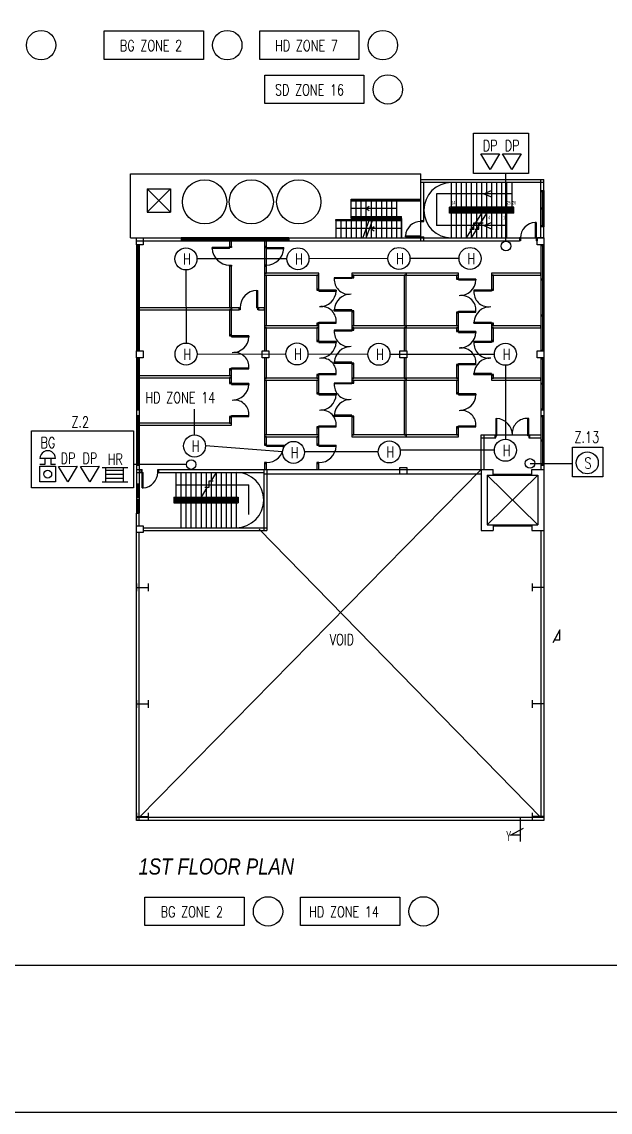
# Model space of a CAD drawing. Extents: x 134044 to 2458691, y -1196082 to 3409924.
# Drawn here: x 134866.9 to 134987, y 153138.3 to 153360.7 of the extents above; entities that cross this region are included whole.
import ezdxf

# ---------------------------------------------------------------- set-up
doc = ezdxf.new("R2010")
doc.units = 0
doc.layers.get('0').update_dxf_attribs({"linetype": 'CONTINUOUS'})
for name, color, linetype in [('000_-_ARCHITECT', 251, 'CONTINUOUS'), ('1', 251, 'CONTINUOUS'), ('2', 2, 'CONTINUOUS'), ('5', 4, 'CONTINUOUS'), ('BUILD', 8, 'CONTINUOUS'), ('CON1', 251, 'CONTINUOUS'), ('DOOR', 251, 'CONTINUOUS'), ('DR', 251, 'CONTINUOUS'), ('ESCAPE_LINE', 80, 'CONTINUOUS'), ('F-_DDIM', 251, 'CONTINUOUS'), ('F-OP', 5, 'CONTINUOUS'), ('F-WIN', 5, 'CONTINUOUS'), ('F_COL', 3, 'CONTINUOUS'), ('FAPOINT', 1, 'CONTINUOUS'), ('FF_GRID_LINE', 8, 'CONTINUOUS'), ('MIMIC_SIZE', 7, 'CONTINUOUS'), ('WALL_GYPSUM', 251, 'CONTINUOUS'), ('Z-VIEWPORTS', 7, 'CONTINUOUS')]:
    doc.layers.add(name, color=color, linetype=linetype)
doc.styles.add('ARIAL_NARROW_ITALIC', font='ARIALNI.TTF')
doc.styles.add('PLOT02__REVB$0$NARROW', font='SIMPLEX', dxfattribs={"width": 0.75})
doc.styles.get("Standard").update_dxf_attribs({"font": 'arial.ttf'})

msp = doc.modelspace()

# ---------------------------------------------------------------- linework, layer by layer
at = {"color": 1}
for p, q in [((134960.574, 153333.796), (134964.392, 153333.807)), ((134962.479, 153330.62), (134960.574, 153333.796)), ((134964.392, 153333.807), (134962.479, 153330.62)), ((134965.041, 153333.796), (134968.859, 153333.807)), ((134966.946, 153330.62), (134965.041, 153333.796)), ((134968.859, 153333.807), (134966.946, 153330.62)), ((134873.793, 153271.646), (134870.611, 153271.649)), ((134871.606, 153271.648), (134871.604, 153270.455)), ((134872.799, 153271.647), (134872.797, 153270.454)), ((134870.606, 153266.877), (134870.61, 153270.059)), ((134871.604, 153270.455), (134870.61, 153270.456)), ((134870.61, 153270.059), (134873.791, 153270.055)), ((134873.792, 153270.453), (134872.797, 153270.454)), ((134873.791, 153270.055), (134873.788, 153266.874)), ((134874.404, 153270.053), (134878.221, 153270.064)), ((134876.309, 153266.877), (134874.404, 153270.053)), ((134878.221, 153270.064), (134876.309, 153266.877)), ((134878.871, 153270.053), (134882.688, 153270.064)), ((134880.776, 153266.877), (134878.871, 153270.053)), ((134882.688, 153270.064), (134880.776, 153266.877))]:
    msp.add_line(p, q, dxfattribs=at)
at = {"color": 7, "linetype": 'BYBLOCK'}
for points in [[(134883.715, 153358.843), (134903.964, 153358.843), (134903.964, 153353.057), (134883.715, 153353.057)], [(134915.47, 153358.843), (134935.72, 153358.843), (134935.72, 153353.057), (134915.47, 153353.057)], [(134916.487, 153349.816), (134936.737, 153349.816), (134936.737, 153344.03), (134916.487, 153344.03)], [(134892.031, 153182.176), (134912.281, 153182.176), (134912.281, 153176.39), (134892.031, 153176.39)], [(134923.787, 153182.176), (134944.036, 153182.176), (134944.036, 153176.39), (134923.787, 153176.39)]]:
    msp.add_lwpolyline(points, close=True, dxfattribs=at)
at = {"color": 1}
for points in [[(134959.08, 153337.978), (134970.349, 153337.978), (134970.349, 153329.787), (134959.08, 153329.787)], [(134868.852, 153277.278), (134889.684, 153277.278), (134889.684, 153265.637), (134868.852, 153265.637)]]:
    msp.add_lwpolyline(points, close=True, dxfattribs=at)
at = {"color": 1, "linetype": 'BYBLOCK'}
for centre, radius in [((134870.842, 153355.95), 3), ((134908.848, 153355.95), 3), ((134940.603, 153355.95), 3), ((134941.62, 153346.923), 3), ((134965.738, 153314.986), 0.982), ((134900.401, 153312.363), 2.25), ((134923.273, 153312.378), 2.25), ((134943.881, 153312.446), 2.25), ((134958.405, 153312.446), 2.25), ((134900.428, 153292.945), 2.25), ((134923.069, 153292.977), 2.25), ((134939.79, 153292.915), 2.25), ((134965.626, 153292.913), 2.25), ((134902.157, 153274.203), 2.25), ((134941.906, 153272.999), 2.25), ((134965.626, 153273.327), 2.25), ((134922.363, 153272.894), 2.25), ((134901.474, 153270.423), 0.982), ((134970.652, 153270.642), 0.982), ((134982.332, 153270.766), 2.25), ((134917.164, 153179.283), 3), ((134948.92, 153179.283), 3)]:
    msp.add_circle(centre, radius, dxfattribs=at)
at = {"color": 1}
msp.add_circle((134872.199, 153268.466), 0.795, dxfattribs=at)
msp.add_arc((134872.202, 153271.648), 1.591, 359.93967, 179.93967, dxfattribs=at)
at = {"layer": '000_-_ARCHITECT', "color": 0, "linetype": 'BYBLOCK'}
for p, q in [((134966.925, 153325.656), (134951.574, 153325.656)), ((134951.574, 153325.656), (134951.574, 153319.153)), ((134961.215, 153325.656), (134962.752, 153326.295)), ((134961.215, 153325.656), (134962.752, 153325.017)), ((134954.609, 153322.486), (134954.609, 153322.684)), ((134966.964, 153322.486), (134954.609, 153322.486)), ((134954.609, 153321.892), (134954.609, 153322.09)), ((134966.964, 153322.09), (134954.609, 153322.09)), ((134948.372, 153320.209), (134948.966, 153320.209)), ((134948.372, 153320.011), (134948.372, 153320.209)), ((134948.372, 153320.011), (134948.966, 153320.011)), ((134948.966, 153320.011), (134948.966, 153320.209)), ((134961.215, 153319.153), (134962.752, 153319.792)), ((134971.677, 153319.813), (134971.677, 153316.645)), ((134971.875, 153319.813), (134971.677, 153319.813)), ((134971.875, 153319.813), (134971.875, 153316.051)), ((134965.935, 153319.153), (134951.574, 153319.153)), ((134961.215, 153319.153), (134962.752, 153318.514)), ((134945.204, 153317.041), (134948.372, 153317.041)), ((134945.204, 153316.843), (134945.204, 153317.041)), ((134945.204, 153316.843), (134948.966, 153316.843)), ((134948.372, 153316.645), (134948.372, 153317.041)), ((134948.372, 153316.645), (134948.966, 153316.645)), ((134948.966, 153316.645), (134948.966, 153316.843)), ((134968.509, 153316.645), (134968.509, 153316.051)), ((134968.707, 153316.645), (134968.509, 153316.645)), ((134968.707, 153316.051), (134968.509, 153316.051)), ((134968.707, 153316.645), (134968.707, 153316.051)), ((134972.073, 153316.645), (134971.677, 153316.645)), ((134972.073, 153316.051), (134971.875, 153316.051)), ((134972.073, 153316.645), (134972.073, 153316.051)), ((134891.289, 153268.828), (134891.289, 153269.422)), ((134891.289, 153269.422), (134891.487, 153269.422)), ((134891.289, 153268.828), (134891.685, 153268.828)), ((134891.487, 153265.66), (134891.487, 153269.422)), ((134891.685, 153265.66), (134891.685, 153268.828)), ((134894.655, 153268.828), (134894.655, 153269.422)), ((134894.655, 153269.422), (134894.853, 153269.422)), ((134894.655, 153268.828), (134894.853, 153268.828)), ((134894.853, 153268.828), (134894.853, 153269.422)), ((134891.487, 153265.66), (134891.685, 153265.66)), ((134898.338, 153263.383), (134910.693, 153263.383)), ((134898.338, 153262.987), (134910.693, 153262.987)), ((134910.693, 153263.581), (134910.693, 153263.383)), ((134910.693, 153262.987), (134910.693, 153262.789))]:
    msp.add_line(p, q, dxfattribs=at)
for centre, start, end in [((134948.372, 153316.843), 90, 176.41668), ((134971.875, 153316.645), 93.58332, 180), ((134891.487, 153268.828), 273.58332, 0)]:
    msp.add_arc(centre, 3.168, start, end, dxfattribs=at)
at = {"layer": '1', "color": 0, "linetype": 'BYBLOCK'}
for p, q in [((134943.383, 153322.672), (134934.116, 153322.672)), ((134937.208, 153322.672), (134937.825, 153323.111)), ((134937.208, 153322.672), (134937.825, 153322.232)), ((134944.412, 153318.539), (134931.027, 153318.539)), ((134938.238, 153318.514), (134938.855, 153318.953)), ((134938.238, 153318.514), (134938.855, 153318.074)), ((134960.688, 153269.422), (134890.893, 153198.439)), ((134961.891, 153268.234), (134972.255, 153258.136)), ((134961.891, 153258.136), (134972.255, 153268.234)), ((134898.338, 153266.304), (134913.214, 153266.304)), ((134913.214, 153260.258), (134913.214, 153266.304)), ((134915.385, 153257.245), (134972.865, 153198.439)), ((134968.709, 153193.509), (134968.709, 153198.49))]:
    msp.add_line(p, q, dxfattribs=at)
at = {"layer": '2', "color": 0, "linetype": 'BYBLOCK'}
for p, q in [((134892.525, 153326.646), (134892.525, 153321.894)), ((134892.525, 153326.646), (134897.277, 153326.646)), ((134892.525, 153326.646), (134897.277, 153321.894)), ((134892.525, 153321.894), (134897.277, 153326.646)), ((134897.277, 153326.646), (134897.277, 153321.894)), ((134892.525, 153321.894), (134897.277, 153321.894))]:
    msp.add_line(p, q, dxfattribs=at)
at = {"layer": '5', "color": 0, "linetype": 'BYBLOCK'}
for p, q in [((134967.36, 153322.882), (134954.213, 153322.882)), ((134954.213, 153321.694), (134954.213, 153322.882)), ((134967.162, 153322.684), (134954.411, 153322.684)), ((134954.411, 153321.892), (134954.411, 153322.684)), ((134967.162, 153321.892), (134967.162, 153322.684)), ((134967.36, 153321.694), (134967.36, 153322.882)), ((134967.36, 153321.694), (134954.213, 153321.694)), ((134967.162, 153321.892), (134954.411, 153321.892)), ((134897.942, 153263.779), (134911.089, 153263.779)), ((134897.942, 153263.779), (134897.942, 153262.591)), ((134897.942, 153262.591), (134911.089, 153262.591)), ((134898.14, 153263.581), (134910.891, 153263.581)), ((134898.14, 153263.581), (134898.14, 153262.789)), ((134898.14, 153262.789), (134910.891, 153262.789)), ((134910.891, 153263.581), (134910.891, 153262.789)), ((134911.089, 153263.779), (134911.089, 153262.591)), ((134966.656, 153194.835), (134969.307, 153196.249)), ((134968.709, 153194.835), (134968.709, 153195.93)), ((134968.709, 153194.835), (134966.656, 153194.835))]:
    msp.add_line(p, q, dxfattribs=at)
at = {"layer": 'CON1', "color": 0, "linetype": 'BYBLOCK'}
for p, q in [((134889.111, 153329.713), (134948.372, 153329.713)), ((134889.111, 153316.645), (134889.111, 153329.713)), ((134948.372, 153316.051), (134948.372, 153329.713)), ((134948.372, 153328.525), (134973.459, 153328.525)), ((134973.459, 153327.931), (134948.372, 153327.931)), ((134948.966, 153320.011), (134948.966, 153327.931)), ((134972.865, 153316.645), (134972.865, 153328.525)), ((134973.459, 153316.645), (134973.459, 153328.525)), ((134934.116, 153320.605), (134944.412, 153320.605)), ((134944.412, 153316.645), (134944.412, 153320.605)), ((134889.111, 153316.645), (134973.459, 153316.645)), ((134890.299, 153316.051), (134968.509, 153316.051)), ((134948.966, 153316.051), (134948.966, 153316.687)), ((134972.031, 153316.051), (134972.073, 153316.051)), ((134890.299, 153281.599), (134890.893, 153281.599)), ((134890.299, 153281.599), (134890.299, 153280.411)), ((134890.299, 153280.411), (134890.893, 153280.411)), ((134890.893, 153281.599), (134890.893, 153280.411)), ((134972.865, 153281.599), (134972.865, 153280.411)), ((134973.459, 153281.599), (134973.459, 153280.411)), ((134960.688, 153276.451), (134972.865, 153276.451)), ((134960.688, 153269.422), (134960.688, 153276.451)), ((134960.688, 153275.857), (134963.663, 153275.857)), ((134961.282, 153269.422), (134961.282, 153276.451)), ((134970.395, 153275.857), (134972.865, 153275.857)), ((134890.299, 153270.313), (134890.299, 153266.452)), ((134890.299, 153269.422), (134891.289, 153269.422)), ((134890.299, 153268.828), (134891.289, 153268.828)), ((134890.893, 153270.313), (134890.893, 153266.452)), ((134894.853, 153269.422), (134963.113, 153269.422)), ((134894.853, 153268.828), (134916.336, 153268.828)), ((134916.336, 153269.422), (134916.336, 153256.948)), ((134916.93, 153269.422), (134916.93, 153256.948)), ((134960.688, 153269.422), (134960.688, 153256.948)), ((134963.113, 153268.242), (134963.113, 153269.43)), ((134971.033, 153268.242), (134971.033, 153269.43)), ((134971.033, 153269.422), (134973.459, 153269.422)), ((134972.865, 153270.313), (134972.865, 153269.422)), ((134973.459, 153270.313), (134973.459, 153197.845)), ((134916.336, 153268.511), (134960.688, 153268.511)), ((134961.876, 153268.234), (134972.271, 153268.234)), ((134961.876, 153268.234), (134961.876, 153258.136)), ((134963.113, 153268.44), (134971.033, 153268.44)), ((134972.271, 153268.234), (134972.271, 153258.136)), ((134890.299, 153197.845), (134890.299, 153260.512)), ((134890.893, 153257.938), (134890.893, 153260.512)), ((134891.685, 153257.542), (134916.93, 153257.542)), ((134961.876, 153258.136), (134972.271, 153258.136)), ((134963.113, 153258.136), (134963.113, 153256.948)), ((134963.113, 153257.938), (134971.033, 153257.938)), ((134971.033, 153258.136), (134971.033, 153256.948)), ((134890.893, 153197.845), (134890.893, 153256.552)), ((134891.685, 153256.948), (134916.93, 153256.948)), ((134960.688, 153256.948), (134963.113, 153256.948)), ((134971.033, 153256.948), (134973.459, 153256.948)), ((134972.865, 153256.948), (134972.865, 153198.439)), ((134976.726, 153236.676), (134975.311, 153234.026)), ((134976.726, 153234.623), (134976.726, 153236.676)), ((134976.726, 153234.623), (134975.63, 153234.623)), ((134973.459, 153198.439), (134890.299, 153198.439)), ((134973.459, 153197.845), (134890.299, 153197.845))]:
    msp.add_line(p, q, dxfattribs=at)
at = {"layer": 'DOOR', "color": 0, "linetype": 'BYBLOCK'}
for p, q in [((134934.651, 153308.725), (134934.255, 153308.725)), ((134934.255, 153308.725), (134934.255, 153308.527)), ((134934.651, 153308.527), (134934.651, 153308.725)), ((134934.255, 153308.527), (134930.695, 153308.527)), ((134930.695, 153308.527), (134930.695, 153308.131)), ((134934.255, 153308.329), (134930.695, 153308.329)), ((134934.255, 153308.527), (134934.255, 153308.329)), ((134934.255, 153308.527), (134934.651, 153308.527)), ((134955.639, 153308.456), (134955.639, 153308.258)), ((134956.035, 153308.456), (134955.639, 153308.456)), ((134955.639, 153308.258), (134956.035, 153308.258)), ((134956.035, 153308.258), (134956.035, 153308.456)), ((134956.035, 153308.258), (134956.035, 153308.06)), ((134959.595, 153308.258), (134956.035, 153308.258)), ((134956.035, 153308.06), (134959.595, 153308.06)), ((134959.595, 153308.258), (134959.595, 153308.06)), ((134927.127, 153306.193), (134927.127, 153305.995)), ((134927.523, 153306.193), (134927.127, 153306.193)), ((134927.127, 153305.995), (134927.523, 153305.995)), ((134927.523, 153305.995), (134927.523, 153306.193)), ((134927.523, 153305.995), (134927.523, 153305.797)), ((134931.083, 153305.995), (134927.523, 153305.995)), ((134927.523, 153305.797), (134931.083, 153305.797)), ((134931.083, 153305.995), (134931.083, 153305.797)), ((134962.767, 153305.954), (134959.207, 153305.954)), ((134959.207, 153305.954), (134959.207, 153305.558)), ((134962.767, 153305.756), (134959.207, 153305.756)), ((134963.163, 153306.152), (134962.767, 153306.152)), ((134962.767, 153306.152), (134962.767, 153305.954)), ((134962.767, 153305.954), (134962.767, 153305.756)), ((134962.767, 153305.954), (134963.163, 153305.954)), ((134963.163, 153305.954), (134963.163, 153306.152)), ((134934.255, 153301.993), (134930.695, 153301.993)), ((134930.695, 153301.795), (134930.695, 153301.993)), ((134934.255, 153301.795), (134934.255, 153301.993)), ((134930.695, 153301.795), (134934.255, 153301.795)), ((134934.651, 153301.795), (134934.255, 153301.795)), ((134934.255, 153301.795), (134934.255, 153301.597)), ((134934.255, 153301.597), (134934.651, 153301.597)), ((134934.651, 153301.597), (134934.651, 153301.795)), ((134955.639, 153301.526), (134955.639, 153301.328)), ((134956.035, 153301.526), (134955.639, 153301.526)), ((134955.639, 153301.328), (134956.035, 153301.328)), ((134956.035, 153301.526), (134956.035, 153301.724)), ((134956.035, 153301.724), (134959.595, 153301.724)), ((134956.035, 153301.526), (134959.595, 153301.526)), ((134956.035, 153301.328), (134956.035, 153301.526)), ((134959.595, 153301.526), (134959.595, 153301.922)), ((134927.127, 153299.263), (134927.127, 153299.065)), ((134927.523, 153299.263), (134927.127, 153299.263)), ((134927.127, 153299.065), (134927.523, 153299.065)), ((134927.523, 153299.263), (134927.523, 153299.461)), ((134927.523, 153299.461), (134931.083, 153299.461)), ((134927.523, 153299.263), (134931.083, 153299.263)), ((134927.523, 153299.065), (134927.523, 153299.263)), ((134934.255, 153297.835), (134930.695, 153297.835)), ((134930.695, 153297.835), (134930.695, 153297.439)), ((134934.255, 153297.637), (134930.695, 153297.637)), ((134931.083, 153299.263), (134931.083, 153299.659)), ((134934.651, 153298.033), (134934.255, 153298.033)), ((134934.255, 153298.033), (134934.255, 153297.835)), ((134934.255, 153297.835), (134934.255, 153297.637)), ((134934.255, 153297.835), (134934.651, 153297.835)), ((134934.651, 153297.835), (134934.651, 153298.033)), ((134955.639, 153297.764), (134955.639, 153297.566)), ((134956.035, 153297.764), (134955.639, 153297.764)), ((134955.639, 153297.566), (134956.035, 153297.566)), ((134956.035, 153297.566), (134956.035, 153297.764)), ((134956.035, 153297.566), (134956.035, 153297.368)), ((134959.595, 153297.566), (134956.035, 153297.566)), ((134962.767, 153299.42), (134959.207, 153299.42)), ((134959.207, 153299.222), (134959.207, 153299.42)), ((134959.207, 153299.222), (134962.767, 153299.222)), ((134959.595, 153297.566), (134959.595, 153297.368)), ((134962.767, 153299.222), (134962.767, 153299.42)), ((134963.163, 153299.222), (134962.767, 153299.222)), ((134962.767, 153299.222), (134962.767, 153299.024)), ((134962.767, 153299.024), (134963.163, 153299.024)), ((134963.163, 153299.024), (134963.163, 153299.222)), ((134909.307, 153296.845), (134909.307, 153296.647)), ((134909.703, 153296.845), (134909.307, 153296.845)), ((134909.307, 153296.647), (134909.703, 153296.647)), ((134909.703, 153296.647), (134909.703, 153296.845)), ((134909.703, 153296.647), (134909.703, 153296.449)), ((134913.263, 153296.647), (134909.703, 153296.647)), ((134909.703, 153296.449), (134913.263, 153296.449)), ((134913.263, 153296.647), (134913.263, 153296.449)), ((134927.127, 153295.707), (134927.127, 153295.509)), ((134927.523, 153295.707), (134927.127, 153295.707)), ((134927.127, 153295.509), (134927.523, 153295.509)), ((134927.523, 153295.509), (134927.523, 153295.707)), ((134927.523, 153295.509), (134927.523, 153295.311)), ((134931.083, 153295.509), (134927.523, 153295.509)), ((134927.523, 153295.311), (134931.083, 153295.311)), ((134931.083, 153295.509), (134931.083, 153295.311)), ((134956.035, 153297.368), (134959.595, 153297.368)), ((134962.767, 153295.502), (134959.207, 153295.502)), ((134959.207, 153295.502), (134959.207, 153295.106)), ((134962.767, 153295.304), (134959.207, 153295.304)), ((134963.163, 153295.7), (134962.767, 153295.7)), ((134962.767, 153295.7), (134962.767, 153295.502)), ((134962.767, 153295.502), (134962.767, 153295.304)), ((134962.767, 153295.502), (134963.163, 153295.502)), ((134963.163, 153295.502), (134963.163, 153295.7)), ((134934.255, 153291.301), (134930.695, 153291.301)), ((134930.695, 153291.103), (134930.695, 153291.301)), ((134930.695, 153291.103), (134934.255, 153291.103)), ((134934.255, 153291.103), (134934.255, 153291.301)), ((134934.651, 153291.103), (134934.255, 153291.103)), ((134934.255, 153291.103), (134934.255, 153290.905)), ((134934.255, 153290.905), (134934.651, 153290.905)), ((134934.651, 153290.905), (134934.651, 153291.103)), ((134955.639, 153290.834), (134955.639, 153290.636)), ((134956.035, 153290.834), (134955.639, 153290.834)), ((134956.035, 153290.834), (134956.035, 153291.032)), ((134956.035, 153291.032), (134959.595, 153291.032)), ((134956.035, 153290.834), (134959.595, 153290.834)), ((134956.035, 153290.636), (134956.035, 153290.834)), ((134959.595, 153290.834), (134959.595, 153291.23)), ((134909.307, 153289.915), (134909.307, 153289.717)), ((134909.703, 153289.915), (134909.307, 153289.915)), ((134909.307, 153289.717), (134909.703, 153289.717)), ((134909.703, 153289.915), (134909.703, 153290.113)), ((134909.703, 153290.113), (134913.263, 153290.113)), ((134909.703, 153289.915), (134913.263, 153289.915)), ((134909.703, 153289.717), (134909.703, 153289.915)), ((134913.263, 153289.915), (134913.263, 153290.311)), ((134927.127, 153288.777), (134927.127, 153288.579)), ((134927.523, 153288.777), (134927.127, 153288.777)), ((134927.523, 153288.777), (134927.523, 153288.975)), ((134927.523, 153288.975), (134931.083, 153288.975)), ((134927.523, 153288.777), (134931.083, 153288.777)), ((134927.523, 153288.579), (134927.523, 153288.777)), ((134931.083, 153288.777), (134931.083, 153289.173)), ((134955.639, 153290.636), (134956.035, 153290.636)), ((134962.767, 153288.968), (134959.207, 153288.968)), ((134959.207, 153288.77), (134959.207, 153288.968)), ((134959.207, 153288.77), (134962.767, 153288.77)), ((134962.767, 153288.77), (134962.767, 153288.968)), ((134963.163, 153288.77), (134962.767, 153288.77)), ((134962.767, 153288.77), (134962.767, 153288.572)), ((134963.163, 153288.572), (134963.163, 153288.77)), ((134909.307, 153287.143), (134909.307, 153286.945)), ((134909.703, 153287.143), (134909.307, 153287.143)), ((134909.307, 153286.945), (134909.703, 153286.945)), ((134909.703, 153286.945), (134909.703, 153287.143)), ((134909.703, 153286.945), (134909.703, 153286.747)), ((134913.263, 153286.945), (134909.703, 153286.945)), ((134909.703, 153286.747), (134913.263, 153286.747)), ((134913.263, 153286.945), (134913.263, 153286.747)), ((134927.127, 153288.579), (134927.523, 153288.579)), ((134934.255, 153287.049), (134930.695, 153287.049)), ((134930.695, 153287.049), (134930.695, 153286.653)), ((134934.255, 153286.851), (134930.695, 153286.851)), ((134934.651, 153287.247), (134934.255, 153287.247)), ((134934.255, 153287.247), (134934.255, 153287.049)), ((134934.255, 153287.049), (134934.255, 153286.851)), ((134934.255, 153287.049), (134934.651, 153287.049)), ((134934.651, 153287.049), (134934.651, 153287.247)), ((134962.767, 153288.572), (134963.163, 153288.572)), ((134927.127, 153285.064), (134927.127, 153284.866)), ((134927.523, 153285.064), (134927.127, 153285.064)), ((134927.127, 153284.866), (134927.523, 153284.866)), ((134927.523, 153284.866), (134927.523, 153285.064)), ((134927.523, 153284.866), (134927.523, 153284.668)), ((134931.083, 153284.866), (134927.523, 153284.866)), ((134927.523, 153284.668), (134931.083, 153284.668)), ((134931.083, 153284.866), (134931.083, 153284.668)), ((134955.639, 153285.024), (134955.639, 153284.826)), ((134956.035, 153285.024), (134955.639, 153285.024)), ((134955.639, 153284.826), (134956.035, 153284.826)), ((134956.035, 153284.826), (134956.035, 153285.024)), ((134956.035, 153284.826), (134956.035, 153284.628)), ((134959.595, 153284.826), (134956.035, 153284.826)), ((134956.035, 153284.628), (134959.595, 153284.628)), ((134959.595, 153284.826), (134959.595, 153284.628)), ((134909.307, 153280.213), (134909.307, 153280.015)), ((134909.703, 153280.213), (134909.307, 153280.213)), ((134909.307, 153280.015), (134909.703, 153280.015)), ((134909.703, 153280.213), (134909.703, 153280.411)), ((134909.703, 153280.411), (134913.263, 153280.411)), ((134909.703, 153280.213), (134913.263, 153280.213)), ((134909.703, 153280.015), (134909.703, 153280.213)), ((134913.263, 153280.213), (134913.263, 153280.609)), ((134934.255, 153280.515), (134930.695, 153280.515)), ((134930.695, 153280.317), (134930.695, 153280.515)), ((134930.695, 153280.317), (134934.255, 153280.317)), ((134934.255, 153280.317), (134934.255, 153280.515)), ((134934.651, 153280.317), (134934.255, 153280.317)), ((134934.255, 153280.317), (134934.255, 153280.119)), ((134934.255, 153280.119), (134934.651, 153280.119)), ((134934.651, 153280.119), (134934.651, 153280.317)), ((134963.663, 153279.813), (134963.663, 153276.253)), ((134963.663, 153279.813), (134963.861, 153279.813)), ((134963.861, 153276.253), (134963.861, 153279.813)), ((134970.395, 153279.813), (134969.999, 153279.813)), ((134970.197, 153276.253), (134970.197, 153279.813)), ((134970.395, 153276.253), (134970.395, 153279.813)), ((134927.127, 153278.134), (134927.127, 153277.936)), ((134927.523, 153278.134), (134927.127, 153278.134)), ((134927.127, 153277.936), (134927.523, 153277.936)), ((134927.523, 153278.134), (134927.523, 153278.332)), ((134927.523, 153278.332), (134931.083, 153278.332)), ((134927.523, 153278.134), (134931.083, 153278.134)), ((134927.523, 153277.936), (134927.523, 153278.134)), ((134931.083, 153278.134), (134931.083, 153278.53)), ((134955.639, 153278.094), (134955.639, 153277.896)), ((134956.035, 153278.094), (134955.639, 153278.094)), ((134955.639, 153277.896), (134956.035, 153277.896)), ((134956.035, 153278.094), (134956.035, 153278.292)), ((134956.035, 153278.292), (134959.595, 153278.292)), ((134956.035, 153278.094), (134959.595, 153278.094)), ((134956.035, 153277.896), (134956.035, 153278.094)), ((134959.595, 153278.094), (134959.595, 153278.49)), ((134963.663, 153276.253), (134963.465, 153276.253)), ((134963.465, 153276.253), (134963.465, 153275.857)), ((134963.465, 153275.857), (134963.663, 153275.857)), ((134963.663, 153276.253), (134963.861, 153276.253)), ((134963.663, 153275.857), (134963.663, 153276.253)), ((134970.395, 153276.253), (134970.197, 153276.253)), ((134970.593, 153276.253), (134970.395, 153276.253)), ((134970.395, 153276.253), (134970.395, 153275.857)), ((134970.395, 153275.857), (134970.593, 153275.857)), ((134970.593, 153275.857), (134970.593, 153276.253))]:
    msp.add_line(p, q, dxfattribs=at)
for centre in [(134904.217, 153324.003), (134913.753, 153324.003), (134923.427, 153324.003)]:
    msp.add_circle(centre, 4.505, dxfattribs=at)
for centre, radius, start, end in [((134933.678, 153308.145), 2.989, 176.46199, 272.41208), ((134956.237, 153308.248), 3.362, 269.09168, 356.98068), ((134927.725, 153305.985), 3.362, 269.09168, 356.98068), ((134934.052, 153301.805), 3.362, 89.09168, 176.98068), ((134956.611, 153301.908), 2.989, 356.46199, 92.41208), ((134962.19, 153305.572), 2.989, 176.46199, 272.41208), ((134928.099, 153299.645), 2.989, 356.46199, 92.41208), ((134962.564, 153299.232), 3.362, 89.09168, 176.98068), ((134933.678, 153297.453), 2.989, 176.46199, 272.41208), ((134909.905, 153296.637), 3.362, 269.09168, 356.98068), ((134927.725, 153295.499), 3.362, 269.09168, 356.98068), ((134956.237, 153297.556), 3.362, 269.09168, 356.98068), ((134962.19, 153295.119), 2.989, 176.46199, 272.41208), ((134910.279, 153290.298), 2.989, 356.46199, 92.41208), ((134934.052, 153291.113), 3.362, 89.09168, 176.98068), ((134956.611, 153291.216), 2.989, 356.46199, 92.41208), ((134928.099, 153289.159), 2.989, 356.46199, 92.41208), ((134962.564, 153288.779), 3.362, 89.09168, 176.98068), ((134909.905, 153286.935), 3.362, 269.09168, 356.98068), ((134933.678, 153286.667), 2.989, 176.46199, 272.41208), ((134927.725, 153284.856), 3.362, 269.09168, 356.98068), ((134956.237, 153284.816), 3.362, 269.09168, 356.98068), ((134910.279, 153280.596), 2.989, 356.46199, 92.41208), ((134934.052, 153280.327), 3.362, 89.09168, 176.98068), ((134928.099, 153278.517), 2.989, 356.46199, 92.41208), ((134956.611, 153278.477), 2.989, 356.46199, 92.41208), ((134963.673, 153276.456), 3.362, 359.09168, 86.98068), ((134970.013, 153276.83), 2.989, 86.46199, 182.41208)]:
    msp.add_arc(centre, radius, start, end, dxfattribs=at)
at = {"layer": 'DR', "color": 0, "linetype": 'BYBLOCK'}
for p, q in [((134909.307, 153314.665), (134905.748, 153314.665)), ((134905.748, 153314.467), (134905.748, 153314.665)), ((134909.307, 153314.467), (134905.748, 153314.467)), ((134909.307, 153314.665), (134909.307, 153314.863)), ((134909.307, 153314.863), (134909.703, 153314.863)), ((134909.307, 153314.467), (134909.307, 153314.665)), ((134909.703, 153314.665), (134909.307, 153314.665)), ((134909.703, 153314.863), (134909.703, 153314.665)), ((134916.435, 153314.863), (134916.435, 153314.665)), ((134916.831, 153314.863), (134916.435, 153314.863)), ((134916.435, 153314.665), (134916.831, 153314.665)), ((134916.831, 153314.665), (134916.831, 153314.863)), ((134916.831, 153314.665), (134920.389, 153314.665)), ((134916.831, 153314.467), (134916.831, 153314.665)), ((134916.831, 153314.467), (134920.389, 153314.467)), ((134920.389, 153314.467), (134920.389, 153314.665)), ((134909.307, 153310.903), (134909.307, 153311.101)), ((134909.307, 153311.101), (134909.703, 153311.101)), ((134909.703, 153310.903), (134909.307, 153310.903)), ((134909.703, 153311.101), (134909.703, 153310.903)), ((134916.435, 153311.101), (134916.435, 153310.903)), ((134916.831, 153311.101), (134916.435, 153311.101)), ((134916.435, 153310.903), (134916.831, 153310.903)), ((134916.831, 153310.903), (134916.831, 153311.101)), ((134914.851, 153302.389), (134914.851, 153305.948)), ((134914.851, 153305.948), (134915.049, 153305.948)), ((134915.049, 153302.389), (134915.049, 153305.948)), ((134911.287, 153301.993), (134911.287, 153302.389)), ((134911.287, 153302.389), (134911.485, 153302.389)), ((134911.485, 153301.993), (134911.287, 153301.993)), ((134911.485, 153302.389), (134911.485, 153301.993)), ((134914.851, 153302.389), (134915.049, 153302.389)), ((134915.049, 153301.993), (134915.049, 153302.389)), ((134915.049, 153302.389), (134915.247, 153302.389)), ((134915.247, 153301.993), (134915.049, 153301.993)), ((134915.247, 153302.389), (134915.247, 153301.993)), ((134916.435, 153274.57), (134916.435, 153274.372)), ((134916.831, 153274.57), (134916.435, 153274.57)), ((134916.435, 153274.372), (134916.831, 153274.372)), ((134916.831, 153274.372), (134916.831, 153274.57)), ((134916.831, 153274.372), (134920.389, 153274.372)), ((134916.831, 153274.174), (134916.831, 153274.372)), ((134916.831, 153274.174), (134920.389, 153274.174)), ((134920.389, 153274.174), (134920.389, 153274.372)), ((134927.127, 153274.57), (134927.127, 153274.372)), ((134927.523, 153274.57), (134927.127, 153274.57)), ((134927.127, 153274.372), (134927.523, 153274.372)), ((134927.523, 153274.372), (134927.523, 153274.57)), ((134927.523, 153274.372), (134931.081, 153274.372)), ((134927.523, 153274.174), (134927.523, 153274.372)), ((134927.523, 153274.174), (134931.081, 153274.174)), ((134931.081, 153274.174), (134931.081, 153274.372)), ((134916.435, 153270.808), (134916.435, 153270.61)), ((134916.831, 153270.808), (134916.435, 153270.808)), ((134916.831, 153270.61), (134916.831, 153270.808)), ((134927.127, 153270.808), (134927.127, 153270.61)), ((134927.523, 153270.808), (134927.127, 153270.808)), ((134927.523, 153270.61), (134927.523, 153270.808)), ((134916.435, 153270.61), (134916.831, 153270.61)), ((134927.127, 153270.61), (134927.523, 153270.61))]:
    msp.add_line(p, q, dxfattribs=at)
for centre, start, end in [((134909.307, 153314.665), 183.18474, 270), ((134916.831, 153314.665), 270, 356.81526), ((134915.049, 153302.389), 93.18474, 180), ((134916.831, 153274.372), 270, 356.81526), ((134927.523, 153274.372), 270, 356.81526)]:
    msp.add_arc(centre, 3.564, start, end, dxfattribs=at)
at = {"layer": 'ESCAPE_LINE', "color": 0}
msp.add_lwpolyline([(134608.229, 153168.329), (135368.229, 153168.329), (135368.229, 153528.329), (134608.229, 153528.329)], close=True, dxfattribs=at)
at = {"layer": 'F-_DDIM', "color": 0, "linetype": 'BYBLOCK'}
for p, q in [((134936.502, 153316.62), (134937.88, 153320.382)), ((134937.191, 153316.62), (134938.569, 153320.382)), ((134957.698, 153316.645), (134960.787, 153321.694)), ((134958.728, 153316.645), (134961.816, 153321.694)), ((134958.355, 153318.436), (134959.196, 153318.436)), ((134959.196, 153318.436), (134959.196, 153319.715)), ((134959.196, 153319.715), (134960.036, 153319.715)), ((134959.384, 153318.436), (134960.225, 153318.436)), ((134960.225, 153318.436), (134960.225, 153319.715)), ((134960.225, 153319.715), (134961.066, 153319.715)), ((134960.225, 153319.093), (134960.272, 153319.17)), ((134906.574, 153268.828), (134905.479, 153267.037)), ((134905.077, 153266.38), (134905.03, 153266.304)), ((134905.947, 153267.037), (134905.077, 153267.037)), ((134905.077, 153267.037), (134905.077, 153265.758)), ((134904.696, 153265.758), (134903.486, 153263.779)), ((134905.077, 153265.758), (134904.236, 153265.758))]:
    msp.add_line(p, q, dxfattribs=at)
at = {"layer": 'F-OP', "color": 0, "linetype": 'BYBLOCK'}
for p, q in [((134954.609, 153316.645), (134954.609, 153327.931)), ((134955.639, 153316.645), (134955.639, 153327.931)), ((134956.668, 153316.645), (134956.668, 153327.931)), ((134957.698, 153316.645), (134957.698, 153327.931)), ((134958.728, 153316.645), (134958.728, 153327.931)), ((134959.757, 153322.486), (134959.757, 153327.931)), ((134960.787, 153322.486), (134960.787, 153327.931)), ((134961.816, 153322.486), (134961.816, 153327.931)), ((134962.846, 153322.486), (134962.846, 153327.931)), ((134963.876, 153322.486), (134963.876, 153327.931)), ((134964.905, 153316.645), (134964.905, 153327.931)), ((134965.935, 153316.645), (134965.935, 153327.931)), ((134966.964, 153322.09), (134966.964, 153327.931)), ((134966.964, 153322.486), (134966.964, 153327.931)), ((134934.116, 153320.605), (134934.116, 153324.565)), ((134934.116, 153324.565), (134948.372, 153324.565)), ((134934.116, 153324.367), (134948.372, 153324.367)), ((134934.116, 153324.169), (134948.372, 153324.169)), ((134935.146, 153320.605), (134935.146, 153324.565)), ((134936.175, 153320.605), (134936.175, 153324.565)), ((134937.205, 153320.605), (134937.205, 153324.565)), ((134938.235, 153324.565), (134938.235, 153316.645)), ((134939.264, 153324.565), (134939.264, 153316.645)), ((134940.294, 153324.565), (134940.294, 153316.645)), ((134941.323, 153324.565), (134941.323, 153316.645)), ((134942.353, 153324.565), (134942.353, 153316.645)), ((134943.383, 153324.565), (134943.383, 153316.645)), ((134966.964, 153322.288), (134954.609, 153322.288)), ((134959.757, 153316.645), (134959.757, 153322.288)), ((134960.787, 153316.645), (134960.787, 153322.288)), ((134961.816, 153316.645), (134961.816, 153322.288)), ((134962.846, 153316.645), (134962.846, 153322.288)), ((134963.876, 153316.645), (134963.876, 153322.288)), ((134931.027, 153320.407), (134944.412, 153320.407)), ((134931.027, 153320.407), (134931.027, 153316.645)), ((134931.027, 153320.209), (134931.027, 153320.407)), ((134931.027, 153320.209), (134944.412, 153320.209)), ((134932.057, 153320.407), (134932.057, 153316.645)), ((134933.087, 153320.407), (134933.087, 153316.645)), ((134934.116, 153321.001), (134944.412, 153321.001)), ((134934.116, 153320.803), (134944.412, 153320.803)), ((134934.116, 153320.407), (134934.116, 153316.645)), ((134935.146, 153320.407), (134935.146, 153316.645)), ((134936.175, 153320.407), (134936.175, 153316.645)), ((134937.205, 153320.407), (134937.205, 153316.645)), ((134944.412, 153320.605), (134944.412, 153321.001)), ((134944.412, 153320.605), (134944.412, 153316.645)), ((134898.338, 153268.828), (134898.338, 153262.987)), ((134899.367, 153268.828), (134899.367, 153263.185)), ((134900.397, 153268.828), (134900.397, 153263.185)), ((134901.426, 153268.828), (134901.426, 153263.185)), ((134902.456, 153268.828), (134902.456, 153263.185)), ((134903.486, 153268.828), (134903.486, 153263.185)), ((134904.515, 153268.828), (134904.515, 153263.185)), ((134905.545, 153268.828), (134905.545, 153263.185)), ((134906.574, 153268.828), (134906.574, 153257.542)), ((134907.604, 153268.828), (134907.604, 153257.542)), ((134908.634, 153268.828), (134908.634, 153257.542)), ((134909.663, 153268.828), (134909.663, 153257.542)), ((134910.693, 153268.828), (134910.693, 153257.542)), ((134898.338, 153263.185), (134910.693, 153263.185)), ((134899.367, 153262.987), (134899.367, 153257.542)), ((134900.397, 153262.987), (134900.397, 153257.542)), ((134901.426, 153262.987), (134901.426, 153257.542)), ((134902.456, 153262.987), (134902.456, 153257.542)), ((134903.486, 153262.987), (134903.486, 153257.542)), ((134904.515, 153262.987), (134904.515, 153257.542)), ((134905.545, 153262.987), (134905.545, 153257.542))]:
    msp.add_line(p, q, dxfattribs=at)
for centre, start, end in [((134954.609, 153322.288), 90, 270), ((134910.653, 153263.185), 270, 90)]:
    msp.add_arc(centre, 5.643, start, end, dxfattribs=at)
at = {"layer": 'F-WIN', "color": 0, "linetype": 'BYBLOCK'}
for p, q in [((134972.865, 153326.335), (134973.459, 153326.335)), ((134972.865, 153318.91), (134972.865, 153326.335)), ((134972.865, 153326.137), (134973.459, 153326.137)), ((134973.162, 153319.108), (134973.162, 153326.137)), ((134973.459, 153326.335), (134973.459, 153318.91)), ((134972.865, 153322.771), (134973.459, 153322.771)), ((134972.865, 153322.573), (134973.459, 153322.573)), ((134973.459, 153319.108), (134972.865, 153319.108)), ((134973.459, 153318.91), (134972.865, 153318.91)), ((134899.46, 153316.645), (134899.46, 153316.051)), ((134921.438, 153316.645), (134899.46, 153316.645)), ((134921.438, 153316.051), (134899.46, 153316.051)), ((134899.658, 153316.645), (134899.658, 153316.051)), ((134906.687, 153316.348), (134899.658, 153316.348)), ((134906.687, 153316.051), (134906.687, 153316.645)), ((134906.885, 153316.051), (134906.885, 153316.645)), ((134914.013, 153316.348), (134906.885, 153316.348)), ((134914.013, 153316.051), (134914.013, 153316.645)), ((134914.211, 153316.051), (134914.211, 153316.645)), ((134921.24, 153316.348), (134914.211, 153316.348)), ((134921.24, 153316.645), (134921.24, 153316.051)), ((134921.438, 153316.645), (134921.438, 153316.051)), ((134890.299, 153315.259), (134890.893, 153315.259)), ((134890.299, 153315.259), (134890.299, 153293.578)), ((134890.299, 153315.061), (134890.893, 153315.061)), ((134890.596, 153315.061), (134890.596, 153308.23)), ((134890.893, 153315.259), (134890.893, 153293.578)), ((134972.865, 153315.259), (134972.865, 153293.578)), ((134972.865, 153315.061), (134973.459, 153315.061)), ((134973.162, 153315.061), (134973.162, 153308.23)), ((134973.459, 153315.259), (134973.459, 153293.578)), ((134890.893, 153308.23), (134890.299, 153308.23)), ((134890.893, 153308.032), (134890.299, 153308.032)), ((134890.596, 153308.032), (134890.596, 153300.904)), ((134973.459, 153308.23), (134972.865, 153308.23)), ((134973.459, 153308.032), (134972.865, 153308.032)), ((134973.162, 153308.032), (134973.162, 153300.904)), ((134890.893, 153300.904), (134890.299, 153300.904)), ((134890.893, 153300.706), (134890.299, 153300.706)), ((134890.596, 153300.706), (134890.596, 153293.776)), ((134973.459, 153300.904), (134972.865, 153300.904)), ((134973.459, 153300.706), (134972.865, 153300.706)), ((134973.162, 153300.706), (134973.162, 153293.776)), ((134890.299, 153293.776), (134890.893, 153293.776)), ((134890.299, 153293.578), (134890.893, 153293.578)), ((134972.865, 153293.776), (134973.459, 153293.776)), ((134972.865, 153293.578), (134973.459, 153293.578)), ((134890.299, 153292.192), (134890.299, 153281.599)), ((134890.299, 153291.994), (134890.893, 153291.994)), ((134890.596, 153291.994), (134890.596, 153287.044)), ((134890.893, 153292.192), (134890.893, 153281.599)), ((134972.865, 153292.192), (134972.865, 153281.599)), ((134972.865, 153291.994), (134973.459, 153291.994)), ((134973.162, 153291.994), (134973.162, 153287.044)), ((134973.459, 153292.192), (134973.459, 153281.599)), ((134890.299, 153287.044), (134890.893, 153287.044)), ((134890.299, 153286.846), (134890.893, 153286.846)), ((134890.596, 153286.846), (134890.596, 153281.797)), ((134972.865, 153287.044), (134973.459, 153287.044)), ((134972.865, 153286.846), (134973.459, 153286.846)), ((134973.162, 153286.846), (134973.162, 153281.797)), ((134890.299, 153281.797), (134890.893, 153281.797)), ((134890.299, 153280.411), (134890.893, 153280.411)), ((134890.299, 153280.411), (134890.299, 153270.313)), ((134890.299, 153280.213), (134890.893, 153280.213)), ((134890.596, 153280.213), (134890.596, 153275.461)), ((134890.893, 153280.411), (134890.893, 153270.313)), ((134972.865, 153281.797), (134973.459, 153281.797)), ((134972.865, 153281.599), (134973.459, 153281.599)), ((134972.865, 153280.411), (134973.459, 153280.411)), ((134972.865, 153280.411), (134972.865, 153270.313)), ((134972.865, 153280.213), (134973.459, 153280.213)), ((134973.162, 153280.213), (134973.162, 153275.461)), ((134973.459, 153280.411), (134973.459, 153270.313)), ((134890.299, 153275.461), (134890.893, 153275.461)), ((134890.299, 153275.263), (134890.893, 153275.263)), ((134890.596, 153275.263), (134890.596, 153270.511)), ((134972.865, 153275.461), (134973.459, 153275.461)), ((134972.865, 153275.263), (134973.459, 153275.263)), ((134973.162, 153275.263), (134973.162, 153270.511)), ((134890.299, 153270.511), (134890.893, 153270.511)), ((134890.299, 153270.313), (134890.893, 153270.313)), ((134972.865, 153270.511), (134973.459, 153270.511)), ((134972.865, 153270.313), (134973.459, 153270.313)), ((134890.299, 153266.452), (134890.893, 153266.452)), ((134890.299, 153266.452), (134890.299, 153260.512)), ((134890.893, 153266.452), (134890.893, 153260.512)), ((134890.299, 153266.254), (134890.893, 153266.254)), ((134890.596, 153266.254), (134890.596, 153263.581)), ((134890.596, 153263.383), (134890.596, 153260.71)), ((134890.299, 153260.71), (134890.893, 153260.71)), ((134890.299, 153260.512), (134890.893, 153260.512))]:
    msp.add_line(p, q, dxfattribs=at)
at = {"layer": 'F_COL', "color": 0, "linetype": 'BYBLOCK'}
for p, q in [((134890.299, 153316.645), (134891.685, 153316.645)), ((134890.299, 153315.259), (134890.299, 153316.645)), ((134891.685, 153316.645), (134891.685, 153315.259)), ((134972.073, 153316.645), (134973.459, 153316.645)), ((134972.073, 153315.259), (134972.073, 153316.645)), ((134973.459, 153316.645), (134972.229, 153316.645)), ((134973.459, 153316.645), (134973.459, 153315.259)), ((134891.685, 153315.259), (134890.299, 153315.259)), ((134973.459, 153315.259), (134972.073, 153315.259)), ((134890.299, 153293.578), (134891.685, 153293.578)), ((134890.299, 153292.192), (134890.299, 153293.578)), ((134891.685, 153293.578), (134891.685, 153292.192)), ((134915.94, 153293.578), (134917.326, 153293.578)), ((134915.94, 153292.192), (134915.94, 153293.578)), ((134915.94, 153293.578), (134917.326, 153293.578)), ((134915.94, 153292.192), (134915.94, 153293.578)), ((134917.326, 153293.578), (134917.326, 153292.192)), ((134917.326, 153293.578), (134917.326, 153292.192)), ((134944.095, 153293.578), (134945.481, 153293.578)), ((134944.095, 153292.192), (134944.095, 153293.578)), ((134944.095, 153293.578), (134945.481, 153293.578)), ((134944.095, 153292.192), (134944.095, 153293.578)), ((134945.481, 153293.578), (134945.481, 153292.192)), ((134945.481, 153293.578), (134945.481, 153292.192)), ((134972.073, 153293.578), (134973.459, 153293.578)), ((134972.073, 153292.192), (134972.073, 153293.578)), ((134973.459, 153293.578), (134973.459, 153292.192)), ((134891.685, 153292.192), (134890.299, 153292.192)), ((134917.326, 153292.192), (134915.94, 153292.192)), ((134917.326, 153292.192), (134915.94, 153292.192)), ((134945.481, 153292.192), (134944.095, 153292.192)), ((134945.481, 153292.192), (134944.095, 153292.192)), ((134973.459, 153292.192), (134972.073, 153292.192)), ((134944.095, 153269.818), (134945.481, 153269.818)), ((134944.095, 153268.432), (134944.095, 153269.818)), ((134945.481, 153269.818), (134945.481, 153268.432)), ((134945.481, 153268.432), (134944.095, 153268.432)), ((134890.299, 153257.938), (134891.685, 153257.938)), ((134890.299, 153256.552), (134890.299, 153257.938)), ((134891.685, 153257.938), (134891.685, 153256.552)), ((134891.685, 153256.552), (134890.299, 153256.552)), ((134890.299, 153246.142), (134890.299, 153244.588)), ((134890.299, 153245.365), (134892.675, 153245.365)), ((134892.675, 153246.142), (134892.675, 153244.588)), ((134971.083, 153246.142), (134971.083, 153244.588)), ((134973.459, 153245.365), (134971.083, 153245.365)), ((134973.459, 153246.142), (134973.459, 153244.588)), ((134890.299, 153222.382), (134890.299, 153220.828)), ((134892.675, 153222.382), (134892.675, 153220.828)), ((134971.083, 153222.382), (134971.083, 153220.828)), ((134973.459, 153222.382), (134973.459, 153220.828)), ((134890.299, 153221.605), (134892.675, 153221.605)), ((134973.459, 153221.605), (134971.083, 153221.605)), ((134890.299, 153199.399), (134890.299, 153197.845)), ((134890.299, 153198.622), (134892.675, 153198.622)), ((134892.675, 153199.399), (134892.675, 153197.845)), ((134971.083, 153199.399), (134971.083, 153197.845)), ((134973.459, 153198.622), (134971.083, 153198.622)), ((134973.459, 153199.399), (134973.459, 153197.845))]:
    msp.add_line(p, q, dxfattribs=at)
at = {"layer": 'FAPOINT', "color": 1, "linetype": 'BYBLOCK'}
for p, q in [((134883.284, 153269.847), (134888.542, 153269.847)), ((134884.067, 153266.877), (134884.067, 153269.847)), ((134884.067, 153269.238), (134887.692, 153269.238)), ((134887.692, 153266.877), (134887.692, 153269.847)), ((134883.284, 153266.877), (134888.542, 153266.877)), ((134884.067, 153268.472), (134887.692, 153268.472)), ((134884.067, 153267.643), (134887.692, 153267.643))]:
    msp.add_line(p, q, dxfattribs=at)
at = {"layer": 'FF_GRID_LINE', "color": 1}
msp.add_line((134873.788, 153266.874), (134870.606, 153266.877), dxfattribs=at)
at = {"layer": 'MIMIC_SIZE', "color": 1}
for p, q in [((134965.738, 153315.968), (134965.738, 153329.787)), ((134921.023, 153312.378), (134902.651, 153312.378)), ((134941.631, 153312.446), (134925.523, 153312.378)), ((134956.155, 153312.446), (134946.131, 153312.446)), ((134900.392, 153310.113), (134900.423, 153295.195)), ((134902.678, 153292.945), (134920.819, 153292.974)), ((134925.319, 153292.977), (134937.54, 153292.915)), ((134942.04, 153292.915), (134963.376, 153292.913)), ((134965.626, 153290.663), (134965.626, 153275.577)), ((134902.157, 153276.453), (134902.157, 153281.691)), ((134920.115, 153272.987), (134904.407, 153274.203)), ((134963.376, 153273.327), (134944.132, 153273.327)), ((134939.656, 153272.999), (134924.61, 153272.999)), ((134900.492, 153270.423), (134889.684, 153270.423, -16734.629)), ((134970.652, 153270.642), (134979.297, 153270.642))]:
    msp.add_line(p, q, dxfattribs=at)
msp.add_lwpolyline([(134979.297, 153273.973), (134985.475, 153273.973), (134985.475, 153267.916), (134979.297, 153267.916)], close=True, dxfattribs=at)
at = {"layer": 'WALL_GYPSUM', "color": 0, "linetype": 'BYBLOCK'}
for p, q in [((134909.703, 153316.051), (134909.307, 153316.051)), ((134909.307, 153316.051), (134909.307, 153314.863)), ((134909.703, 153314.863), (134909.703, 153316.051)), ((134916.831, 153316.051), (134916.435, 153316.051)), ((134916.435, 153316.051), (134916.435, 153309.418)), ((134916.831, 153309.418), (134916.831, 153316.051)), ((134909.307, 153314.863), (134909.703, 153314.863)), ((134909.703, 153310.903), (134909.307, 153310.903)), ((134909.307, 153310.903), (134909.307, 153302.389)), ((134909.703, 153302.389), (134909.703, 153310.903)), ((134916.435, 153309.418), (134916.435, 153309.022)), ((134927.523, 153309.418), (134916.435, 153309.418)), ((134916.435, 153309.418), (134916.831, 153309.418)), ((134916.831, 153309.022), (134916.435, 153309.022)), ((134916.435, 153309.022), (134916.435, 153298.726)), ((134916.435, 153309.022), (134927.523, 153309.022)), ((134916.831, 153298.726), (134916.831, 153309.022)), ((134927.523, 153309.022), (134927.127, 153309.022)), ((134927.127, 153309.022), (134927.127, 153306.193)), ((134927.523, 153309.022), (134927.523, 153309.418)), ((134927.523, 153306.193), (134927.523, 153309.022)), ((134934.255, 153309.418), (134934.255, 153309.022)), ((134945.343, 153309.418), (134934.255, 153309.418)), ((134934.255, 153309.022), (134945.343, 153309.022)), ((134934.651, 153309.022), (134934.255, 153309.022)), ((134934.255, 153309.022), (134934.255, 153308.725)), ((134934.255, 153308.725), (134934.651, 153308.725)), ((134934.651, 153308.725), (134934.651, 153309.022)), ((134945.343, 153309.022), (134944.947, 153309.022)), ((134944.947, 153309.022), (134944.947, 153298.726)), ((134945.343, 153309.022), (134945.343, 153309.418)), ((134945.343, 153309.418), (134945.343, 153309.022)), ((134956.035, 153309.418), (134945.343, 153309.418)), ((134945.343, 153298.726), (134945.343, 153309.022)), ((134945.343, 153309.022), (134956.035, 153309.022)), ((134956.035, 153309.022), (134955.639, 153309.022)), ((134955.639, 153309.022), (134955.639, 153308.456)), ((134956.035, 153309.022), (134956.035, 153309.418)), ((134956.035, 153308.456), (134956.035, 153309.022)), ((134962.767, 153309.418), (134962.767, 153309.022)), ((134972.865, 153309.418), (134962.767, 153309.418)), ((134962.767, 153309.022), (134972.865, 153309.022)), ((134963.163, 153309.022), (134962.767, 153309.022)), ((134962.767, 153309.022), (134962.767, 153306.152)), ((134963.163, 153306.152), (134963.163, 153309.022)), ((134972.865, 153309.022), (134972.865, 153309.418)), ((134955.639, 153308.456), (134956.035, 153308.456)), ((134927.127, 153306.193), (134927.523, 153306.193)), ((134962.767, 153306.152), (134963.163, 153306.152)), ((134890.893, 153302.389), (134890.893, 153301.993)), ((134909.703, 153302.389), (134890.893, 153302.389)), ((134890.893, 153301.993), (134909.703, 153301.993)), ((134909.307, 153302.389), (134909.703, 153302.389)), ((134909.703, 153301.993), (134909.307, 153301.993)), ((134909.307, 153301.993), (134909.307, 153296.845)), ((134909.703, 153301.993), (134909.703, 153302.389)), ((134909.703, 153302.389), (134909.703, 153301.993)), ((134911.287, 153302.389), (134909.703, 153302.389)), ((134909.703, 153296.845), (134909.703, 153301.993)), ((134909.703, 153301.993), (134911.287, 153301.993)), ((134911.287, 153301.993), (134911.287, 153302.389)), ((134915.247, 153302.389), (134915.247, 153301.993)), ((134916.435, 153302.389), (134915.247, 153302.389)), ((134915.247, 153301.993), (134916.435, 153301.993)), ((134916.435, 153301.993), (134916.435, 153302.389)), ((134934.651, 153301.597), (134934.255, 153301.597)), ((134934.255, 153301.597), (134934.255, 153298.726)), ((134934.651, 153298.726), (134934.651, 153301.597)), ((134956.035, 153301.328), (134955.639, 153301.328)), ((134955.639, 153301.328), (134955.639, 153298.726)), ((134956.035, 153298.726), (134956.035, 153301.328)), ((134916.435, 153298.726), (134916.831, 153298.726)), ((134916.435, 153298.726), (134916.435, 153298.33)), ((134927.523, 153298.726), (134916.435, 153298.726)), ((134916.831, 153298.33), (134916.435, 153298.33)), ((134916.435, 153298.33), (134916.435, 153293.578)), ((134916.435, 153298.33), (134927.523, 153298.33)), ((134916.831, 153293.578), (134916.831, 153298.33)), ((134927.523, 153299.065), (134927.127, 153299.065)), ((134927.127, 153299.065), (134927.127, 153298.726)), ((134927.127, 153298.726), (134927.523, 153298.726)), ((134927.523, 153298.33), (134927.127, 153298.33)), ((134927.127, 153298.33), (134927.127, 153295.707)), ((134927.523, 153298.726), (134927.523, 153299.065)), ((134927.523, 153298.33), (134927.523, 153298.726)), ((134927.523, 153295.707), (134927.523, 153298.33)), ((134934.255, 153298.726), (134934.255, 153298.33)), ((134945.343, 153298.726), (134934.255, 153298.726)), ((134934.255, 153298.726), (134934.651, 153298.726)), ((134934.651, 153298.33), (134934.255, 153298.33)), ((134934.255, 153298.33), (134934.255, 153298.033)), ((134934.255, 153298.33), (134945.343, 153298.33)), ((134934.255, 153298.033), (134934.651, 153298.033)), ((134934.651, 153298.033), (134934.651, 153298.33)), ((134944.947, 153298.726), (134945.343, 153298.726)), ((134945.343, 153298.33), (134944.947, 153298.33)), ((134944.947, 153298.33), (134944.947, 153293.578)), ((134945.343, 153298.33), (134945.343, 153298.726)), ((134945.343, 153298.726), (134945.343, 153298.33)), ((134956.035, 153298.726), (134945.343, 153298.726)), ((134945.343, 153293.578), (134945.343, 153298.33)), ((134945.343, 153298.33), (134956.035, 153298.33)), ((134955.639, 153298.726), (134956.035, 153298.726)), ((134956.035, 153298.33), (134955.639, 153298.33)), ((134955.639, 153298.33), (134955.639, 153297.764)), ((134955.639, 153297.764), (134956.035, 153297.764)), ((134956.035, 153298.33), (134956.035, 153298.726)), ((134956.035, 153297.764), (134956.035, 153298.33)), ((134963.163, 153299.024), (134962.767, 153299.024)), ((134962.767, 153299.024), (134962.767, 153298.726)), ((134962.767, 153298.726), (134963.163, 153298.726)), ((134962.767, 153298.726), (134962.767, 153298.33)), ((134972.865, 153298.726), (134962.767, 153298.726)), ((134962.767, 153298.33), (134972.865, 153298.33)), ((134963.163, 153298.33), (134962.767, 153298.33)), ((134962.767, 153298.33), (134962.767, 153295.7)), ((134963.163, 153298.726), (134963.163, 153299.024)), ((134963.163, 153295.7), (134963.163, 153298.33)), ((134972.865, 153298.33), (134972.865, 153298.726)), ((134909.307, 153296.845), (134909.703, 153296.845)), ((134927.127, 153295.707), (134927.523, 153295.707)), ((134962.767, 153295.7), (134963.163, 153295.7)), ((134916.435, 153293.578), (134916.831, 153293.578)), ((134944.947, 153293.578), (134945.343, 153293.578)), ((134916.831, 153292.192), (134916.435, 153292.192)), ((134916.435, 153292.192), (134916.435, 153288.034)), ((134916.831, 153288.034), (134916.831, 153292.192)), ((134934.651, 153290.905), (134934.255, 153290.905)), ((134934.255, 153290.905), (134934.255, 153288.034)), ((134934.651, 153288.034), (134934.651, 153290.905)), ((134945.343, 153292.192), (134944.947, 153292.192)), ((134944.947, 153292.192), (134944.947, 153288.034)), ((134945.343, 153288.034), (134945.343, 153292.192)), ((134909.703, 153289.717), (134909.307, 153289.717)), ((134909.307, 153289.717), (134909.307, 153288.529)), ((134909.703, 153288.529), (134909.703, 153289.717)), ((134956.035, 153290.636), (134955.639, 153290.636)), ((134955.639, 153290.636), (134955.639, 153288.034)), ((134956.035, 153288.034), (134956.035, 153290.636)), ((134890.893, 153288.529), (134890.893, 153288.133)), ((134909.703, 153288.529), (134890.893, 153288.529)), ((134890.893, 153288.133), (134909.703, 153288.133)), ((134909.307, 153288.529), (134909.703, 153288.529)), ((134909.703, 153288.133), (134909.307, 153288.133)), ((134909.307, 153288.133), (134909.307, 153287.143)), ((134909.307, 153287.143), (134909.703, 153287.143)), ((134909.703, 153288.133), (134909.703, 153288.529)), ((134909.703, 153287.143), (134909.703, 153288.133)), ((134916.435, 153288.034), (134916.435, 153287.638)), ((134927.523, 153288.034), (134916.435, 153288.034)), ((134916.435, 153288.034), (134916.831, 153288.034)), ((134916.831, 153287.638), (134916.435, 153287.638)), ((134916.435, 153287.638), (134916.435, 153276.451)), ((134916.435, 153287.638), (134927.523, 153287.638)), ((134916.831, 153276.451), (134916.831, 153287.638)), ((134927.523, 153288.579), (134927.127, 153288.579)), ((134927.127, 153288.579), (134927.127, 153288.034)), ((134927.127, 153288.034), (134927.523, 153288.034)), ((134927.523, 153287.638), (134927.127, 153287.638)), ((134927.127, 153287.638), (134927.127, 153285.064)), ((134927.523, 153288.034), (134927.523, 153288.579)), ((134927.523, 153287.638), (134927.523, 153288.034)), ((134927.523, 153285.064), (134927.523, 153287.638)), ((134934.255, 153288.034), (134934.255, 153287.638)), ((134945.343, 153288.034), (134934.255, 153288.034)), ((134934.255, 153288.034), (134934.651, 153288.034)), ((134934.651, 153287.638), (134934.255, 153287.638)), ((134934.255, 153287.638), (134934.255, 153287.247)), ((134934.255, 153287.638), (134945.343, 153287.638)), ((134934.255, 153287.247), (134934.651, 153287.247)), ((134934.651, 153287.247), (134934.651, 153287.638)), ((134944.947, 153288.034), (134945.343, 153288.034)), ((134945.343, 153287.638), (134944.947, 153287.638)), ((134944.947, 153287.638), (134944.947, 153276.451)), ((134945.343, 153287.638), (134945.343, 153288.034)), ((134945.343, 153288.034), (134945.343, 153287.638)), ((134956.035, 153288.034), (134945.343, 153288.034)), ((134945.343, 153276.451), (134945.343, 153287.638)), ((134945.343, 153287.638), (134956.035, 153287.638)), ((134955.639, 153288.034), (134956.035, 153288.034)), ((134956.035, 153287.638), (134955.639, 153287.638)), ((134955.639, 153287.638), (134955.639, 153285.024)), ((134956.035, 153287.638), (134956.035, 153288.034)), ((134956.035, 153285.024), (134956.035, 153287.638)), ((134963.163, 153288.572), (134962.767, 153288.572)), ((134962.767, 153288.572), (134962.767, 153288.034)), ((134962.767, 153288.034), (134963.163, 153288.034)), ((134962.767, 153288.034), (134962.767, 153287.638)), ((134972.865, 153288.034), (134962.767, 153288.034)), ((134962.767, 153287.638), (134972.865, 153287.638)), ((134963.163, 153288.034), (134963.163, 153288.572)), ((134972.865, 153287.638), (134972.865, 153288.034)), ((134927.127, 153285.064), (134927.523, 153285.064)), ((134955.639, 153285.024), (134956.035, 153285.024)), ((134909.703, 153280.015), (134909.307, 153280.015)), ((134909.307, 153280.015), (134909.307, 153278.827)), ((134909.703, 153278.827), (134909.703, 153280.015)), ((134934.651, 153280.119), (134934.255, 153280.119)), ((134934.255, 153280.119), (134934.255, 153276.451)), ((134934.651, 153276.451), (134934.651, 153280.119)), ((134890.893, 153278.827), (134890.893, 153278.431)), ((134909.703, 153278.827), (134890.893, 153278.827)), ((134890.893, 153278.431), (134909.703, 153278.431)), ((134909.307, 153278.827), (134909.703, 153278.827)), ((134909.703, 153278.431), (134909.703, 153278.827)), ((134927.523, 153277.936), (134927.127, 153277.936)), ((134927.127, 153277.936), (134927.127, 153276.451)), ((134927.523, 153276.451), (134927.523, 153277.936)), ((134956.035, 153277.896), (134955.639, 153277.896)), ((134955.639, 153277.896), (134955.639, 153276.451)), ((134956.035, 153276.451), (134956.035, 153277.896)), ((134916.435, 153276.451), (134916.435, 153276.055)), ((134927.523, 153276.451), (134916.435, 153276.451)), ((134916.435, 153276.451), (134916.831, 153276.451)), ((134916.831, 153276.055), (134916.435, 153276.055)), ((134916.435, 153276.055), (134916.435, 153274.57)), ((134916.435, 153276.055), (134927.523, 153276.055)), ((134916.831, 153274.57), (134916.831, 153276.055)), ((134927.127, 153276.451), (134927.523, 153276.451)), ((134927.523, 153276.055), (134927.127, 153276.055)), ((134927.127, 153276.055), (134927.127, 153274.57)), ((134927.523, 153276.055), (134927.523, 153276.451)), ((134927.523, 153274.57), (134927.523, 153276.055)), ((134934.255, 153276.451), (134934.255, 153276.055)), ((134945.343, 153276.451), (134934.255, 153276.451)), ((134934.255, 153276.451), (134934.651, 153276.451)), ((134934.255, 153276.055), (134945.343, 153276.055)), ((134944.947, 153276.451), (134945.343, 153276.451)), ((134945.343, 153276.055), (134945.343, 153276.451)), ((134945.343, 153276.451), (134945.343, 153276.055)), ((134956.035, 153276.451), (134945.343, 153276.451)), ((134945.343, 153276.055), (134956.035, 153276.055)), ((134955.639, 153276.451), (134956.035, 153276.451)), ((134956.035, 153276.055), (134956.035, 153276.451)), ((134916.435, 153274.57), (134916.831, 153274.57)), ((134927.127, 153274.57), (134927.523, 153274.57)), ((134916.831, 153270.61), (134916.435, 153270.61)), ((134916.435, 153270.61), (134916.435, 153269.422)), ((134916.435, 153269.422), (134916.831, 153269.422)), ((134916.831, 153269.422), (134916.831, 153270.61)), ((134927.523, 153270.61), (134927.127, 153270.61)), ((134927.127, 153270.61), (134927.127, 153269.422)), ((134927.127, 153269.422), (134927.523, 153269.422)), ((134927.523, 153269.422), (134927.523, 153270.61))]:
    msp.add_line(p, q, dxfattribs=at)
at = {"layer": 'Z-VIEWPORTS', "color": 0}
msp.add_lwpolyline([(134578.229, 153138.329), (135398.229, 153138.329), (135398.229, 153558.329), (134578.229, 153558.329)], close=True, dxfattribs=at)

# ---------------------------------------------------------------- texts
at = {"color": 7, "style": 'PLOT02__REVB$0$NARROW', "width": 0.75}
for s, p in [('BG ZONE 2', (134886.923, 153354.741)), ('HD ZONE 7', (134918.598, 153354.741)), ('SD ZONE 16', (134918.576, 153345.715)), ('HD ZONE 14', (134892.137, 153282.932)), ('BG ZONE 2', (134895.24, 153178.074)), ('HD ZONE 14', (134925.556, 153178.074))]:
    msp.add_text(s, height=2.2387, dxfattribs=at).set_placement(p)
at = {"color": 1, "linetype": 'BYBLOCK', "style": 'PLOT02__REVB$0$NARROW', "width": 0.75}
for s, height, p in [('DP', 2.2387, (134961.003, 153334.328, 0.077)), ('DP', 2.2387, (134965.47, 153334.328, 0.077)), ('H', 2.255, (134899.843, 153311.193, 7592.521)), ('H', 2.255, (134922.714, 153311.208, 7592.521)), ('H', 2.255, (134943.322, 153311.276, 7592.521)), ('H', 2.255, (134957.846, 153311.276, 7592.521)), ('H', 2.255, (134899.869, 153291.776, 7592.521)), ('H', 2.255, (134922.51, 153291.808, 7592.521)), ('H', 2.255, (134939.231, 153291.745, 7592.521)), ('H', 2.255, (134965.067, 153291.744, 7592.521)), ('Z.2', 2.2387, (134877.037, 153277.979, 0.077)), ('BG', 2.2387, (134870.724, 153273.765, 0.077)), ('H', 2.255, (134901.599, 153273.034, 7592.521)), ('Z.13', 2.2547, (134979.697, 153274.873, 0.077)), ('H', 2.255, (134921.804, 153271.725, 7592.521)), ('H', 2.255, (134941.348, 153271.829, 7592.521)), ('H', 2.255, (134965.067, 153272.157, 7592.521)), ('DP', 2.2387, (134874.833, 153270.585, 0.077)), ('DP', 2.2387, (134879.3, 153270.585, 0.077)), ('HR', 2.2387, (134884.433, 153270.374, 0.077)), ('S', 2.255, (134981.773, 153269.596, 7592.521))]:
    msp.add_text(s, height=height, dxfattribs=at).set_placement(p)
at = {"color": 0, "linetype": 'BYBLOCK', "style": 'PLOT02__REVB$0$NARROW', "width": 0.75}
msp.add_text('VOID', height=2.2387, dxfattribs=at).set_placement((134929.751, 153233.601))
at = {"layer": '5', "color": 0, "linetype": 'BYBLOCK', "width": 0.55}
for s, height, p in [('14', 0.7134, (134954.626, 153323.464)), ('25', 0.7134, (134965.951, 153323.464)), ('26', 0.7134, (134967.039, 153323.464)), ('4', 0.713, (134962.118, 153320.45)), ('1', 0.713, (134965.144, 153320.45)), ('Y', 2.038, (134965.762, 153193.64))]:
    msp.add_text(s, height=height, dxfattribs=at).set_placement(p)
at = {"layer": 'BUILD', "color": 0, "linetype": 'BYBLOCK', "style": 'ARIAL_NARROW_ITALIC'}
msp.add_text('1ST FLOOR PLAN ', height=3.28125, dxfattribs=at).set_placement((134890.733, 153186.802))

doc.saveas('drawing.dxf')
